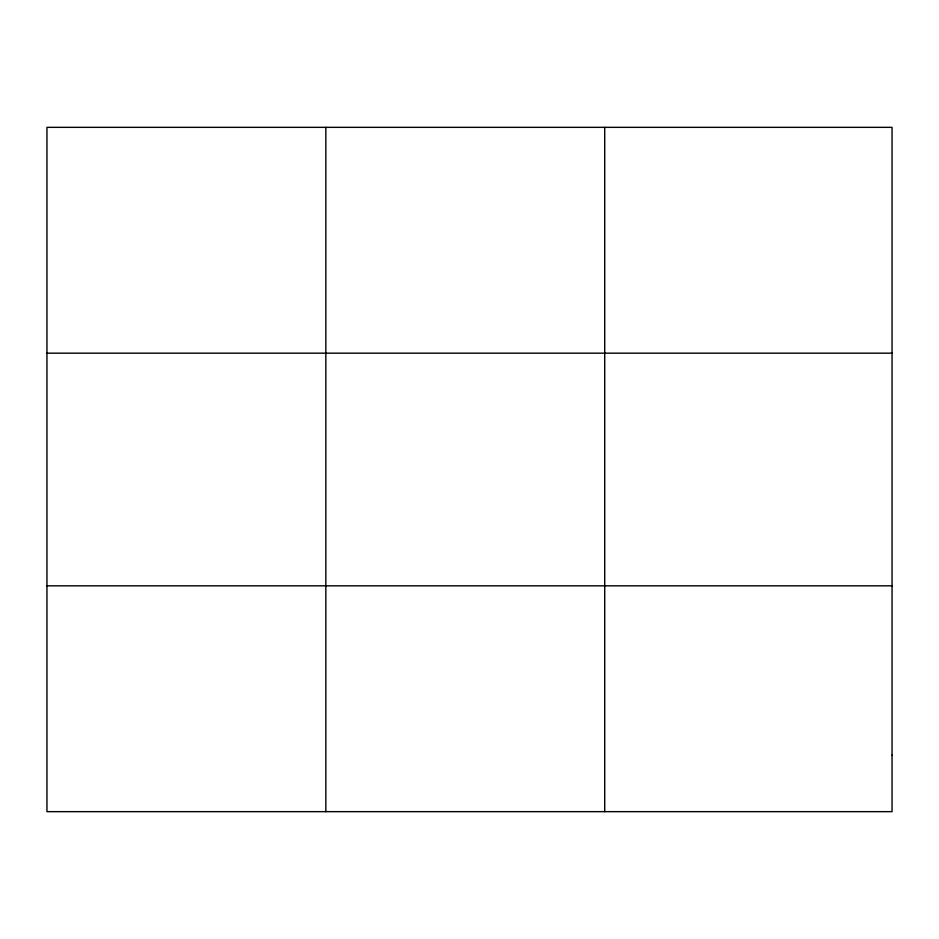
<?xml version="1.0" encoding="UTF-8"?>
<svg xmlns="http://www.w3.org/2000/svg" width="939" height="939" viewBox="0 0 939 939"><rect width="100%" height="100%" fill="white"/><g stroke="black" fill="none" stroke-linecap="round" stroke-linejoin="round"><path stroke-width="1.41" d="M325.833 811.66L325.833 127.34M604.716 811.66L604.716 127.34M46.95 353.17L892.05 353.17M46.95 585.83L892.05 585.83M892.05 755.202L892.05 811.66L46.95 811.66L46.95 127.34L892.05 127.34L892.05 755.202"/></g></svg>
